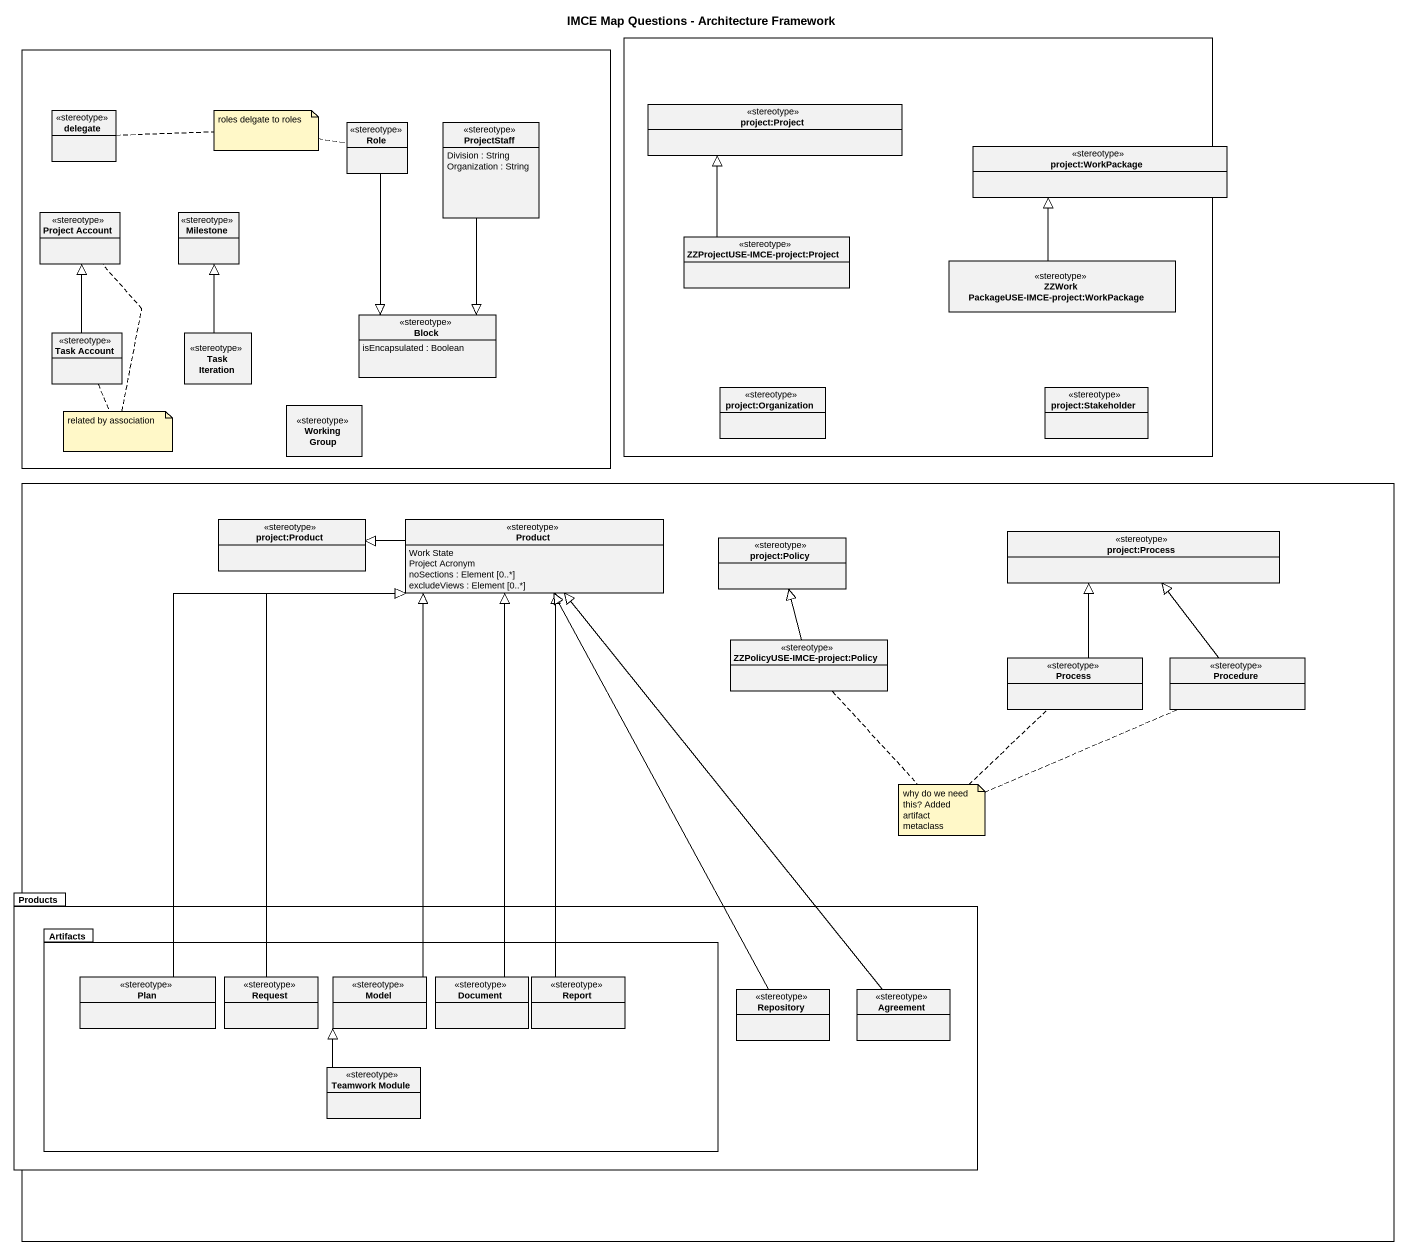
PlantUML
@startuml
title IMCE Map Questions - Architecture Framework
hide circle
hide empty members
rectangle " " as rectangle1 {
  class "project:Project" as project_Project <<stereotype>>
  class "ZZProjectUSE-IMCE-project:Project" as ZZProjectUSE_IMCE_project <<stereotype>>
  class "ZZWork PackageUSE-IMCE-project:WorkPackage" as ZZWork_PackageUSE_IMCE <<stereotype>>
  class "project:Organization" as project_Organization <<stereotype>>
  class "project:Stakeholder" as project_Stakeholder <<stereotype>>
}
rectangle " " as rectangle2 {
  class delegate <<stereotype>>
  class Role <<stereotype>>
  class ProjectStaff <<stereotype>> {
    Division : String
    Organization : String
  }
  class "Project Account" as Project_Account <<stereotype>>
  class Milestone <<stereotype>>
  class Block <<stereotype>> {
    isEncapsulated : Boolean
  }
  class "Task Account" as Task_Account <<stereotype>>
  class "Task Iteration" as Task_Iteration <<stereotype>>
  class "Working Group" as Working_Group <<stereotype>>
}
class "project:WorkPackage" as project_WorkPackage <<stereotype>>
rectangle " " as rectangle3 {
  class "project:Product" as project_Product <<stereotype>>
  class Product <<stereotype>> {
    Work State
    Project Acronym
    noSections : Element [0..*]
    excludeViews : Element [0..*]
  }
  class "project:Policy" as project_Policy <<stereotype>>
  class "project:Process" as project_Process <<stereotype>>
  class "ZZPolicyUSE-IMCE-project:Policy" as ZZPolicyUSE_IMCE_project <<stereotype>>
  class "Process" as Process_ <<stereotype>>
  class Procedure <<stereotype>>
}
package Products {
  package Artifacts {
    class Plan <<stereotype>>
    class Request <<stereotype>>
    class Model <<stereotype>>
    class Document <<stereotype>>
    class Report <<stereotype>>
    class "Teamwork Module" as Teamwork_Module <<stereotype>>
  }
  class Repository <<stereotype>>
  class Agreement <<stereotype>>
}
Role --|> Block
ProjectStaff --|> Block
ZZProjectUSE_IMCE_project -up-|> project_Project
ZZWork_PackageUSE_IMCE -up-|> project_WorkPackage
Task_Account -up-|> Project_Account
Task_Iteration -up-|> Milestone
Product -left-|> project_Product
ZZPolicyUSE_IMCE_project -up-|> project_Policy
Process_ -up-|> project_Process
Procedure -up-|> project_Process
Plan -up-|> Product
Request -up-|> Product
Model -up-|> Product
Document -up-|> Product
Report -up-|> Product
Repository -up-|> Product
Agreement -up-|> Product
Teamwork_Module -up-|> Model
note as N1
  roles delgate to roles
end note
N1 .. delegate
N1 .. Role
note as N2
  related by association
end note
N2 .. Task_Account
N2 .. Project_Account
note as N3
  why do we need this? Added artifact metaclass
end note
N3 .. ZZPolicyUSE_IMCE_project
N3 .. Process_
N3 .. Procedure
@enduml
